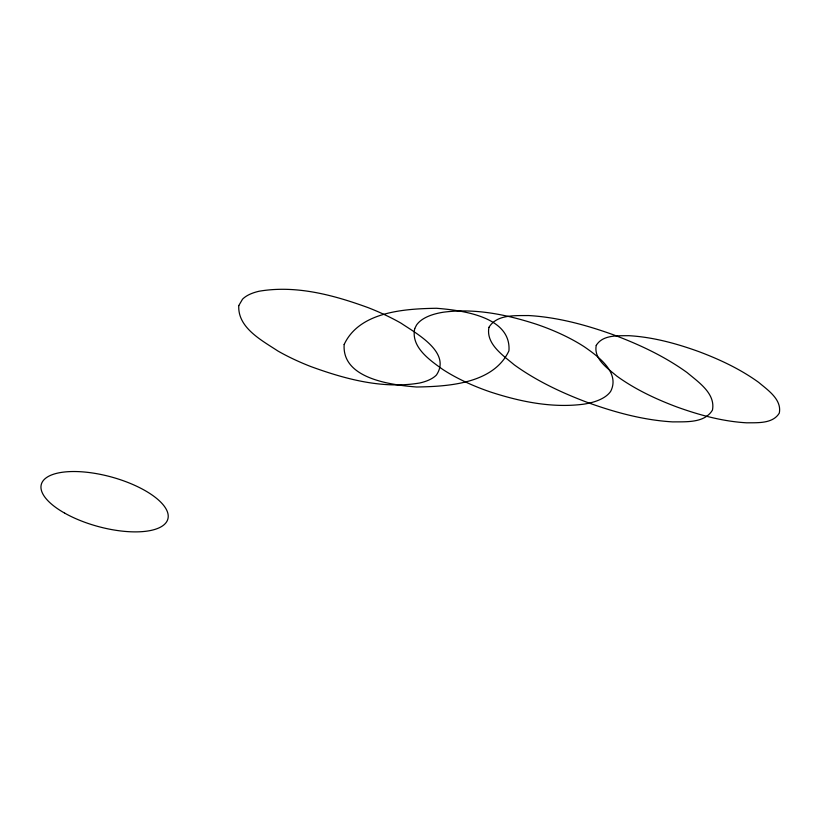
<?xml version="1.0" encoding="UTF-8"?>
<svg xmlns="http://www.w3.org/2000/svg" width="821" height="821" viewBox="0 0 821 821"><rect width="100%" height="100%" fill="white"/><g stroke="black" fill="none" stroke-linecap="round" stroke-linejoin="round"><path stroke-width="1.23" d="M238.778 305.586C237.556 327.815 261.868 340.407 277.867 350.988A123.489 48.254 15.3 0 0 310.666 366.494C345.189 379.107 382.791 389.287 419.716 382.997A81.761 31.947 15.3 0 0 436.454 374.992C451.601 352.455 416.226 333.439 401.1 323.217A123.489 48.254 15.3 0 0 368.311 307.711C333.778 295.098 296.186 284.908 259.251 291.209A81.761 31.947 15.3 0 0 242.513 299.213L238.778 305.586M344.163 344.471C341.731 378.933 391.699 384.987 416.565 386.999C448.276 386.496 493.606 383.766 508.948 350.803C511.38 316.342 461.423 310.287 436.546 308.275C404.835 308.778 359.506 311.508 344.163 344.471M414.738 328.554C410.664 346.996 429.66 360.05 442.652 369.368A108.218 42.282 15.3 0 0 490.527 392.007C520.401 401.746 552.307 408.304 583.793 404.158A95.78 37.427 15.3 0 0 610.721 391.278C620.266 372.436 598.078 356.365 584.603 346.985A108.218 42.282 15.3 0 0 536.729 324.357C506.844 314.607 474.938 308.06 443.453 312.196A95.78 37.427 15.3 0 0 416.524 325.075L414.738 328.554M488.947 327.333C485.663 343.968 503.191 355.462 514.192 364.791C536.462 380.893 561.533 392.674 587.169 402.341C614.713 412.306 643.366 420.178 672.727 421.891C686.058 421.686 704.51 423.287 712.454 410.1C715.727 393.464 698.209 381.97 687.198 372.642C664.928 356.54 639.857 344.758 614.221 335.091C586.676 325.126 558.023 317.255 528.662 315.541C515.331 315.746 496.879 314.145 488.947 327.333M596.241 345.395C593.48 359.013 607.817 368.465 616.817 376.1C635.033 389.298 655.568 398.944 676.545 406.847C699.123 415.005 722.603 421.44 746.669 422.815C757.619 422.641 772.756 423.923 779.293 413.117C782.044 399.499 767.717 390.037 758.707 382.401C740.491 369.214 719.966 359.567 698.979 351.665C676.412 343.496 652.921 337.072 628.865 335.686C617.905 335.861 602.778 334.588 596.241 345.395M64.726 513.156A65.588 25.625 15.3 0 0 167.474 520.155A65.588 25.625 15.3 0 0 81.597 471.798A65.588 25.625 15.3 0 0 64.726 513.156"/></g></svg>
